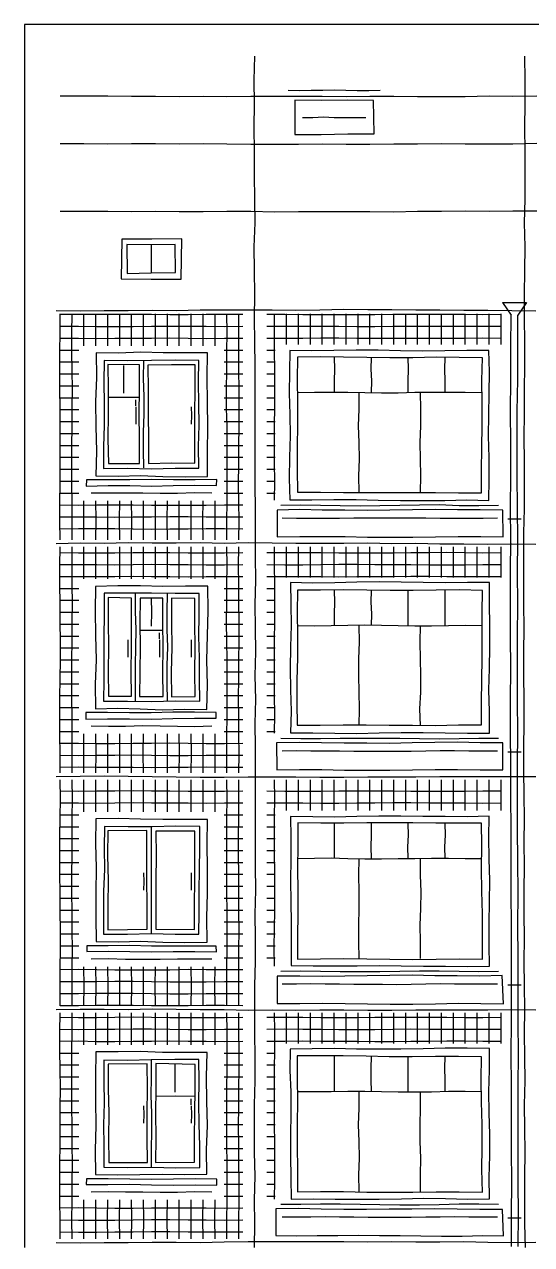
# Model space of a CAD drawing. Header units: millimetres. Extents: x 0 to 345, y 0 to 655.
# Drawn here: x 0 to 63.9, y 501.4 to 655 of the extents above; entities that cross this region are included whole.
import ezdxf

# ---------------------------------------------------------------- set-up
doc = ezdxf.new("R2010")
doc.units = ezdxf.units.MM
for name, color, linetype, true_color in [('01_KARKAS', 1, 'Continuous', 0xd62728), ('02_PROYOMY', 5, 'Continuous', 0x1f5fd6), ('03_BALKONY', 3, 'Continuous', 0x2ca02c), ('04_KLADKA', 32, 'Continuous', 0x8c5a2b), ('06_VODOSTOK', 4, 'Continuous', 0x0f9aa0), ('08_KRYSHA', 8, 'Continuous', 0x444444)]:
    doc.layers.add(name, color=color, linetype=linetype, true_color=true_color)

msp = doc.modelspace()

# ---------------------------------------------------------------- linework, layer by layer
at = {"layer": '01_KARKAS'}
for points in [[(66, 655), (63, 655), (60, 655), (57, 655), (54, 655), (51, 655), (48, 655), (45, 655), (42, 655), (39, 655), (36, 655), (33, 655), (30, 655), (27, 655), (24, 655), (21, 655), (18, 655), (15, 655), (12, 655), (9, 655), (6, 655), (3, 655), (0, 655)], [(0, 655), (0, 651.98), (0, 648.96), (0, 645.94), (0, 642.92), (0, 639.91), (0, 636.89), (0, 633.87), (0, 630.85), (0, 627.83), (0, 624.81), (0, 621.79), (0, 618.77), (0, 615.75), (0, 612.74), (0, 609.72), (0, 606.7), (0, 603.68), (0, 600.66), (0, 597.64), (0, 594.62), (0, 591.6), (0, 588.58), (0, 585.57), (0, 582.55), (0, 579.53), (0, 576.51), (0, 573.49), (0, 570.47), (0, 567.45), (0, 564.43), (0, 561.42), (0, 558.4), (0, 555.38), (0, 552.36), (0, 549.34), (0, 546.32), (0, 543.3), (0, 540.28), (0, 537.26), (0, 534.25), (0, 531.23), (0, 528.21), (0, 525.19), (0, 522.17), (0, 519.15), (0, 516.13), (0, 513.11), (0, 510.09), (0, 507.08), (0, 504.06), (0, 501.04)], [(28.95, 501), (28.99, 504), (28.98, 507), (29.03, 510), (28.98, 513), (28.97, 516), (28.98, 519), (29.03, 522), (29.03, 525), (28.99, 528), (29.01, 531), (29.02, 534), (29.08, 537), (29.1, 540), (29.07, 543), (29.12, 546), (29.1, 549), (29.1, 552), (29.11, 555), (29.08, 558), (29.09, 561), (29.09, 564), (29.07, 567), (29.13, 570), (29.07, 573), (29.12, 576), (29.1, 579), (29.04, 582), (29.12, 585), (29.09, 588), (29.09, 591), (29.09, 594), (29.05, 597), (29.04, 600), (29.05, 603), (29.06, 606), (29.03, 609), (29.03, 612), (29.02, 615), (28.98, 618), (29.01, 621), (28.96, 624), (28.94, 627), (29.03, 630), (28.99, 633), (28.96, 636), (28.98, 639), (28.92, 642), (28.97, 645), (28.93, 648), (29, 651)], [(63.07, 501), (63.01, 504), (63.01, 507), (63.01, 510), (63.04, 513), (63.01, 516), (62.97, 519), (63.03, 522), (62.99, 525), (62.97, 528), (62.99, 531), (62.97, 534), (62.92, 537), (62.97, 540), (62.91, 543), (62.91, 546), (62.96, 549), (62.9, 552), (62.95, 555), (62.9, 558), (62.88, 561), (62.87, 564), (62.92, 567), (62.93, 570), (62.86, 573), (62.88, 576), (62.91, 579), (62.88, 582), (62.88, 585), (62.88, 588), (62.87, 591), (62.95, 594), (62.94, 597), (62.96, 600), (62.91, 603), (62.95, 606), (62.95, 609), (62.98, 612), (63, 615), (62.97, 618), (62.96, 621), (63, 624), (63.04, 627), (62.96, 630), (63.05, 633), (63.02, 636), (63.05, 639), (62.99, 642), (63.03, 645), (63.06, 648), (63, 651)], [(4, 619), (7.02, 618.95), (10.04, 618.99), (13.06, 619), (16.08, 619.01), (19.1, 619), (22.12, 619.07), (25.13, 619.06), (28.15, 619.06), (31.17, 619.07), (34.19, 619.04), (37.21, 619.05), (40.23, 619.13), (43.25, 619.12), (46.27, 619.11), (49.29, 619.07), (52.31, 619.06), (55.33, 619.03), (58.35, 619.02), (61.37, 619), (64.38, 618.96)], [(4, 589.67), (7.02, 589.74), (10.04, 589.69), (13.06, 589.79), (16.08, 589.73), (19.1, 589.73), (22.12, 589.79), (25.13, 589.71), (28.15, 589.78), (31.17, 589.72), (34.19, 589.71), (37.21, 589.7), (40.23, 589.71), (43.25, 589.73), (46.27, 589.65), (49.29, 589.7), (52.31, 589.6), (55.33, 589.61), (58.35, 589.58), (61.37, 589.6), (64.38, 589.55)], [(4, 560.33), (7.02, 560.34), (10.04, 560.38), (13.06, 560.34), (16.08, 560.32), (19.1, 560.29), (22.12, 560.25), (25.13, 560.25), (28.15, 560.28), (31.17, 560.26), (34.19, 560.27), (37.21, 560.22), (40.23, 560.25), (43.25, 560.29), (46.27, 560.26), (49.29, 560.28), (52.31, 560.33), (55.33, 560.3), (58.35, 560.33), (61.37, 560.32), (64.38, 560.31)], [(4, 531), (7.02, 531.03), (10.04, 531.04), (13.06, 530.99), (16.08, 531.06), (19.1, 531.03), (22.12, 530.97), (25.13, 530.98), (28.15, 530.91), (31.17, 530.96), (34.19, 530.91), (37.21, 530.92), (40.23, 530.96), (43.25, 530.89), (46.27, 530.91), (49.29, 530.92), (52.31, 530.95), (55.33, 530.95), (58.35, 530.95), (61.37, 531), (64.38, 530.92)], [(4, 501.67), (7.02, 501.59), (10.04, 501.65), (13.06, 501.66), (16.08, 501.69), (19.1, 501.71), (22.12, 501.67), (25.13, 501.72), (28.15, 501.76), (31.17, 501.76), (34.19, 501.78), (37.21, 501.76), (40.23, 501.78), (43.25, 501.73), (46.27, 501.76), (49.29, 501.72), (52.31, 501.73), (55.33, 501.77), (58.35, 501.69), (61.37, 501.65), (64.38, 501.7)]]:
    msp.add_lwpolyline(points, dxfattribs=at)
at = {"layer": '02_PROYOMY'}
for points in [[(9.02, 613.66), (9.07, 610.56), (8.95, 607.47), (8.98, 604.37), (9.07, 601.27), (9.01, 598.17)], [(23.06, 613.67), (20.26, 613.64), (17.45, 613.64), (14.64, 613.72), (11.83, 613.63), (9.02, 613.66)], [(23.06, 598.07), (23.03, 601.19), (23.11, 604.31), (23.06, 607.43), (22.99, 610.55), (23.06, 613.67)], [(10.06, 612.69), (10, 609.97), (10.06, 607.25), (10.03, 604.53), (9.97, 601.81), (9.97, 599.09)], [(21.95, 612.7), (18.98, 612.73), (16.01, 612.67), (13.04, 612.66), (10.06, 612.69)], [(14.48, 612.16), (10.49, 612.18)], [(10.49, 612.18), (10.53, 609.06), (10.55, 605.94), (10.52, 602.82), (10.58, 599.7)], [(12.52, 608.58), (12.5, 610.32), (12.52, 612.07)], [(14.5, 599.74), (14.5, 602.85), (14.45, 605.95), (14.51, 609.06), (14.48, 612.16)], [(15.04, 599.17), (15.01, 601.42), (15.01, 603.67), (15.08, 605.92), (15.06, 608.17), (14.98, 610.42), (15.04, 612.67)], [(21.51, 612.16), (18.53, 612.16), (15.54, 612.09)], [(15.54, 612.09), (15.57, 609), (15.56, 605.91), (15.61, 602.82), (15.63, 599.74)], [(21.44, 599.77), (21.47, 602.87), (21.44, 605.96), (21.51, 609.06), (21.51, 612.16)], [(21.95, 599.12), (21.93, 601.84), (21.98, 604.55), (21.95, 607.27), (21.93, 609.98), (21.95, 612.7)], [(10.6, 608.08), (12.52, 608.06), (14.44, 608.08)], [(14.04, 606.98), (14.04, 607.73)], [(14.09, 604.68), (14.09, 605.76), (14.09, 606.85)], [(21.05, 604.68), (21.08, 605.76), (21.05, 606.85)], [(9.97, 599.09), (12.97, 599.13), (15.96, 599.06), (18.96, 599.13), (21.95, 599.12)], [(10.58, 599.7), (14.5, 599.74)], [(15.63, 599.74), (18.53, 599.79), (21.44, 599.77)], [(7.82, 597.66), (7.79, 596.88)], [(24.22, 597.7), (21.49, 597.68), (18.75, 597.67), (16.02, 597.69), (13.28, 597.68), (10.55, 597.65), (7.82, 597.66)], [(9.01, 598.17), (11.82, 598.12), (14.63, 598.19), (17.44, 598.1), (20.25, 598.05), (23.06, 598.07)], [(24.2, 596.97), (24.22, 597.7)], [(7.79, 596.88), (10.53, 596.93), (13.26, 596.94), (16, 596.88), (18.73, 596.94), (21.47, 597), (24.2, 596.97)], [(8.4, 596.02), (10.57, 596.02), (12.74, 596.04), (14.91, 596.01), (17.09, 595.99), (19.26, 595.98), (21.43, 596.05), (23.6, 596.02)], [(8.95, 584.24), (8.89, 581.16), (8.95, 578.08), (9.03, 575), (8.91, 571.92), (8.95, 568.84)], [(23.08, 584.28), (20.26, 584.29), (17.43, 584.24), (14.61, 584.3), (11.78, 584.3), (8.95, 584.24)], [(22.98, 568.75), (23.03, 571.85), (22.98, 574.96), (23.04, 578.07), (23.12, 581.17), (23.08, 584.28)], [(10.06, 583.4), (10.06, 580.67), (10.01, 577.95), (9.98, 575.23), (9.99, 572.5), (9.95, 569.78)], [(21.98, 583.36), (19, 583.34), (16.02, 583.38), (13.04, 583.4), (10.06, 583.4)], [(13.48, 582.78), (10.53, 582.83)], [(10.53, 582.83), (10.53, 579.73), (10.59, 576.62), (10.56, 573.52), (10.57, 570.41)], [(13.49, 570.41), (13.45, 573.5), (13.5, 576.6), (13.49, 579.69), (13.48, 582.78)], [(14, 569.83), (14, 572.08), (13.98, 574.33), (14.01, 576.58), (14.05, 578.83), (13.99, 581.08), (14, 583.33)], [(14.58, 582.78), (14.53, 579.68), (14.56, 576.58), (14.53, 573.48), (14.51, 570.38)], [(17.43, 582.77), (14.58, 582.78)], [(16, 579.24), (16.03, 580.99), (16, 582.73)], [(17.46, 570.37), (17.44, 573.47), (17.47, 576.57), (17.42, 579.67), (17.43, 582.77)], [(18, 569.83), (17.97, 572.08), (17.99, 574.33), (18.04, 576.58), (17.99, 578.83), (17.96, 581.08), (18, 583.33)], [(18.53, 582.76), (18.52, 579.66), (18.56, 576.56), (18.47, 573.46), (18.51, 570.35)], [(21.45, 582.74), (18.53, 582.76)], [(21.48, 570.4), (21.44, 573.48), (21.48, 576.57), (21.45, 579.65), (21.45, 582.74)], [(22.07, 569.82), (22.04, 572.53), (22.06, 575.24), (21.97, 577.94), (21.98, 580.65), (21.98, 583.36)], [(14.6, 578.74), (17.4, 578.74)], [(17, 577.64), (17, 578.39)], [(13.05, 575.34), (13.06, 576.43), (13.05, 577.51)], [(17.05, 575.34), (17.03, 576.43), (17.05, 577.51)], [(21.05, 575.34), (21.03, 576.43), (21.05, 577.51)], [(10.57, 570.41), (13.49, 570.41)], [(14.51, 570.38), (17.46, 570.37)], [(18.51, 570.35), (21.48, 570.4)], [(24.15, 568.37), (21.42, 568.4), (18.68, 568.41), (15.95, 568.34), (13.21, 568.33), (10.48, 568.39), (7.74, 568.37)], [(8.95, 568.84), (11.76, 568.9), (14.56, 568.82), (17.37, 568.72), (20.17, 568.81), (22.98, 568.75)], [(9.95, 569.78), (12.98, 569.79), (16.01, 569.75), (19.04, 569.85), (22.07, 569.82)], [(7.74, 568.37), (7.74, 567.52)], [(7.74, 567.52), (10.48, 567.57), (13.21, 567.57), (15.94, 567.53), (18.67, 567.61), (21.4, 567.64), (24.13, 567.64)], [(24.13, 567.64), (24.15, 568.37)], [(8.4, 566.68), (10.57, 566.66), (12.74, 566.65), (14.91, 566.72), (17.09, 566.7), (19.26, 566.66), (21.43, 566.62), (23.6, 566.68)], [(8.99, 554.97), (8.94, 551.88), (9.05, 548.8), (9, 545.7), (8.98, 542.61), (9.04, 539.53)], [(23.04, 554.89), (20.23, 554.92), (17.42, 554.9), (14.61, 554.96), (11.8, 555.02), (8.99, 554.97)], [(22.99, 539.47), (22.96, 542.56), (23.05, 545.64), (23.07, 548.73), (23, 551.81), (23.04, 554.89)], [(10.07, 554.01), (10.05, 551.3), (10.07, 548.6), (9.96, 545.89), (9.97, 543.19), (9.96, 540.48)], [(22.07, 554.04), (19.07, 554.05), (16.07, 554), (13.07, 554), (10.07, 554.01)], [(10.49, 553.47), (10.46, 550.35), (10.54, 547.24), (10.5, 544.12), (10.52, 541.01)], [(15.42, 553.51), (10.49, 553.47)], [(15.44, 541.1), (15.47, 544.2), (15.43, 547.3), (15.41, 550.41), (15.42, 553.51)], [(16, 540.5), (15.99, 542.75), (15.98, 545), (16.01, 547.25), (16.02, 549.5), (15.98, 551.75), (16, 554)], [(16.56, 553.42), (16.58, 550.34), (16.53, 547.26), (16.55, 544.18), (16.54, 541.1)], [(21.46, 553.44), (16.56, 553.42)], [(21.43, 541.07), (21.41, 544.16), (21.45, 547.25), (21.45, 550.35), (21.46, 553.44)], [(21.96, 540.48), (22, 543.19), (21.98, 545.91), (22.05, 548.62), (22.08, 551.33), (22.07, 554.04)], [(15.05, 546.01), (15.08, 547.1), (15.05, 548.18)], [(21.05, 546.01), (21.02, 547.1), (21.05, 548.18)], [(10.52, 541.01), (15.44, 541.1)], [(16.54, 541.1), (21.43, 541.07)], [(9.04, 539.53), (11.83, 539.5), (14.62, 539.57), (17.41, 539.47), (20.2, 539.43), (22.99, 539.47)], [(9.96, 540.48), (12.96, 540.45), (15.96, 540.54), (18.96, 540.46), (21.96, 540.48)], [(7.85, 538.98), (7.84, 538.3)], [(7.84, 538.3), (10.57, 538.33), (13.29, 538.27), (16.02, 538.24), (18.74, 538.3), (21.47, 538.28), (24.2, 538.26)], [(24.14, 538.96), (21.42, 538.97), (18.71, 538.96), (15.99, 538.95), (13.28, 539.02), (10.56, 539), (7.85, 538.98)], [(24.2, 538.26), (24.14, 538.96)], [(8.4, 537.35), (10.57, 537.39), (12.74, 537.32), (14.91, 537.33), (17.09, 537.34), (19.26, 537.37), (21.43, 537.36), (23.6, 537.35)], [(9, 525.66), (8.95, 522.56), (8.96, 519.47), (9.01, 516.37), (8.9, 513.28), (8.93, 510.19)], [(22.99, 525.57), (20.19, 525.55), (17.39, 525.56), (14.6, 525.69), (11.8, 525.64), (9, 525.66)], [(22.95, 510.24), (22.91, 513.3), (23.04, 516.37), (22.97, 519.44), (22.94, 522.5), (22.99, 525.57)], [(9.99, 524.59), (9.99, 521.9), (10.04, 519.21), (9.94, 516.51), (9.99, 513.82), (10, 511.13)], [(21.94, 524.68), (18.95, 524.69), (15.96, 524.66), (12.97, 524.56), (9.99, 524.59)], [(15.45, 524.16), (10.54, 524.11)], [(10.54, 524.11), (10.56, 521.01), (10.61, 517.92), (10.57, 514.82), (10.61, 511.72)], [(15.5, 511.74), (15.46, 514.85), (15.46, 517.95), (15.5, 521.05), (15.45, 524.16)], [(16, 511.17), (16, 513.42), (16.05, 515.67), (16.03, 517.92), (15.97, 520.17), (15.99, 522.42), (16, 524.67)], [(16.55, 524.17), (16.53, 521.05), (16.52, 517.94), (16.54, 514.82), (16.49, 511.7)], [(21.5, 524.06), (16.55, 524.17)], [(19, 520.58), (18.97, 522.32), (19, 524.07)], [(21.4, 511.77), (21.41, 514.84), (21.46, 517.92), (21.48, 520.99), (21.5, 524.06)], [(22.07, 511.11), (22.09, 513.82), (21.98, 516.54), (21.97, 519.25), (22.01, 521.96), (21.94, 524.68)], [(16.6, 520.08), (19, 520.13), (21.4, 520.08)], [(21, 518.98), (21, 519.73)], [(15.05, 516.68), (15.06, 517.76), (15.05, 518.85)], [(21.05, 516.68), (21.06, 517.76), (21.05, 518.85)], [(10.61, 511.72), (15.5, 511.74)], [(16.49, 511.7), (21.4, 511.77)], [(8.93, 510.19), (11.73, 510.15), (14.54, 510.22), (17.34, 510.27), (20.15, 510.2), (22.95, 510.24)], [(10, 511.13), (13.02, 511.11), (16.04, 511.15), (19.05, 511.07), (22.07, 511.11)], [(7.8, 509.65), (7.76, 508.97)], [(7.76, 508.97), (10.5, 508.97), (13.25, 508.98), (15.99, 508.9), (18.74, 508.88), (21.48, 508.89), (24.23, 508.88)], [(24.24, 509.63), (21.5, 509.66), (18.76, 509.62), (16.02, 509.59), (13.28, 509.64), (10.54, 509.67), (7.8, 509.65)], [(24.23, 508.88), (24.24, 509.63)], [(8.4, 508.02), (10.57, 508.05), (12.74, 508.04), (14.91, 508.02), (17.09, 507.97), (19.26, 508), (21.43, 508.07), (23.6, 508.02)]]:
    msp.add_lwpolyline(points, dxfattribs=at)
at = {"layer": '03_BALKONY'}
for points in [[(33.4, 613.94), (33.36, 611.25), (33.35, 608.57), (33.41, 605.88), (33.44, 603.19), (33.36, 600.51), (33.34, 597.82), (33.4, 595.13)], [(58.48, 613.94), (55.69, 613.93), (52.91, 613.9), (50.12, 613.86), (47.33, 613.9), (44.55, 613.98), (41.76, 613.97), (38.97, 613.94), (36.18, 613.92), (33.4, 613.94)], [(34.36, 613.1), (34.33, 610.27), (34.38, 607.44), (34.39, 604.61), (34.35, 601.78), (34.33, 598.95), (34.37, 596.11)], [(57.65, 613.01), (54.74, 613.06), (51.83, 613.09), (48.91, 613.02), (46, 613.03), (43.09, 613.06), (40.18, 613.09), (37.27, 613.15), (34.36, 613.1)], [(39.04, 608.67), (39.03, 610.13), (39.06, 611.6), (39.04, 613.07)], [(43.68, 608.67), (43.73, 610.13), (43.64, 611.6), (43.68, 613.07)], [(48.32, 608.67), (48.3, 610.13), (48.35, 611.6), (48.32, 613.07)], [(52.96, 608.67), (52.97, 610.13), (52.94, 611.6), (52.96, 613.07)], [(57.53, 596.03), (57.53, 598.86), (57.57, 601.69), (57.64, 604.52), (57.64, 607.35), (57.59, 610.18), (57.65, 613.01)], [(58.48, 595.07), (58.52, 597.76), (58.52, 600.46), (58.44, 603.15), (58.45, 605.85), (58.51, 608.55), (58.56, 611.24), (58.48, 613.94)], [(34.4, 608.67), (36.51, 608.7), (38.62, 608.71), (40.73, 608.69), (42.84, 608.66), (44.95, 608.62), (47.05, 608.62), (49.16, 608.69), (51.27, 608.71), (53.38, 608.72), (55.49, 608.7), (57.6, 608.67)], [(42.13, 596.07), (42.11, 598.17), (42.2, 600.27), (42.13, 602.37), (42.06, 604.47), (42.15, 606.57), (42.13, 608.67)], [(49.87, 596.07), (49.92, 598.17), (49.85, 600.27), (49.82, 602.37), (49.9, 604.47), (49.9, 606.57), (49.87, 608.67)], [(34.37, 596.11), (37.27, 596.1), (40.16, 596.07), (43.06, 596.05), (45.95, 596.09), (48.85, 596.09), (51.74, 596.07), (54.64, 596.04), (57.53, 596.03)], [(32.3, 594.47), (34.79, 594.5), (37.28, 594.49), (39.77, 594.45), (42.26, 594.4), (44.75, 594.42), (47.25, 594.46), (49.74, 594.51), (52.23, 594.54), (54.72, 594.45), (57.21, 594.45), (59.7, 594.47)], [(33.4, 595.13), (36.18, 595.13), (38.97, 595.18), (41.76, 595.19), (44.54, 595.1), (47.33, 595.08), (50.12, 595.06), (52.91, 595.05), (55.69, 595.13), (58.48, 595.07)], [(60.22, 593.86), (57.38, 593.87), (54.54, 593.9), (51.7, 593.92), (48.86, 593.88), (46.02, 593.86), (43.18, 593.82), (40.34, 593.84), (37.5, 593.86), (34.67, 593.92), (31.83, 593.86)], [(31.83, 593.86), (31.83, 590.5)], [(60.28, 590.47), (60.22, 593.86)], [(32.45, 592.87), (34.26, 592.85), (36.06, 592.83), (37.87, 592.83), (39.68, 592.85), (41.48, 592.86), (43.29, 592.88), (45.1, 592.89), (46.9, 592.89), (48.71, 592.88), (50.52, 592.88), (52.32, 592.83), (54.13, 592.83), (55.94, 592.85), (57.74, 592.85), (59.55, 592.87)], [(31.83, 590.5), (34.68, 590.54), (37.52, 590.52), (40.37, 590.53), (43.21, 590.44), (46.06, 590.44), (48.9, 590.44), (51.75, 590.47), (54.59, 590.53), (57.44, 590.52), (60.28, 590.47)], [(33.49, 584.72), (33.54, 582.02), (33.57, 579.32), (33.51, 576.62), (33.46, 573.92), (33.51, 571.22), (33.57, 568.52), (33.51, 565.82)], [(58.57, 584.74), (55.78, 584.72), (52.99, 584.7), (50.21, 584.72), (47.42, 584.77), (44.64, 584.81), (41.85, 584.78), (39.06, 584.69), (36.28, 584.66), (33.49, 584.72)], [(34.38, 583.78), (34.35, 580.94), (34.4, 578.1), (34.38, 575.27), (34.31, 572.43), (34.31, 569.6), (34.35, 566.76)], [(57.67, 583.75), (54.76, 583.8), (51.85, 583.79), (48.94, 583.75), (46.03, 583.73), (43.11, 583.78), (40.2, 583.82), (37.29, 583.78), (34.38, 583.78)], [(57.53, 566.8), (57.53, 569.62), (57.59, 572.45), (57.64, 575.27), (57.62, 578.1), (57.61, 580.93), (57.67, 583.75)], [(58.55, 565.79), (58.53, 568.5), (58.48, 571.21), (58.55, 573.91), (58.58, 576.62), (58.58, 579.33), (58.54, 582.04), (58.57, 584.74)], [(39.04, 579.33), (39.02, 580.8), (39.09, 582.27), (39.04, 583.73)], [(43.68, 579.33), (43.72, 580.8), (43.66, 582.27), (43.68, 583.73)], [(48.32, 579.33), (48.31, 580.8), (48.32, 582.27), (48.32, 583.73)], [(52.96, 579.33), (52.96, 580.8), (52.97, 582.27), (52.96, 583.73)], [(34.4, 579.33), (36.51, 579.3), (38.62, 579.32), (40.73, 579.35), (42.84, 579.39), (44.95, 579.38), (47.05, 579.34), (49.16, 579.28), (51.27, 579.29), (53.38, 579.33), (55.49, 579.38), (57.6, 579.33)], [(42.13, 566.73), (42.19, 568.83), (42.13, 570.93), (42.1, 573.03), (42.12, 575.13), (42.17, 577.23), (42.13, 579.33)], [(49.87, 566.73), (49.8, 568.83), (49.9, 570.93), (49.9, 573.03), (49.86, 575.13), (49.84, 577.23), (49.87, 579.33)], [(33.51, 565.82), (36.29, 565.8), (39.07, 565.78), (41.85, 565.75), (44.64, 565.8), (47.42, 565.84), (50.2, 565.84), (52.99, 565.82), (55.77, 565.76), (58.55, 565.79)], [(34.35, 566.76), (37.24, 566.77), (40.14, 566.8), (43.04, 566.81), (45.94, 566.78), (48.84, 566.76), (51.73, 566.75), (54.63, 566.8), (57.53, 566.8)], [(60.22, 564.57), (57.37, 564.57), (54.52, 564.62), (51.67, 564.58), (48.82, 564.56), (45.97, 564.49), (43.12, 564.53), (40.27, 564.51), (37.42, 564.57), (34.58, 564.58), (31.73, 564.54)], [(31.73, 564.54), (31.77, 561.16)], [(32.3, 565.13), (34.79, 565.1), (37.28, 565.12), (39.77, 565.16), (42.26, 565.16), (44.75, 565.14), (47.25, 565.14), (49.74, 565.09), (52.23, 565.06), (54.72, 565.09), (57.21, 565.14), (59.7, 565.13)], [(60.23, 561.14), (60.22, 564.57)], [(32.45, 563.53), (34.26, 563.58), (36.06, 563.56), (37.87, 563.56), (39.68, 563.56), (41.48, 563.49), (43.29, 563.5), (45.1, 563.51), (46.9, 563.5), (48.71, 563.51), (50.52, 563.55), (52.32, 563.57), (54.13, 563.57), (55.94, 563.55), (57.74, 563.55), (59.55, 563.53)], [(31.77, 561.16), (34.62, 561.19), (37.46, 561.19), (40.31, 561.13), (43.16, 561.12), (46, 561.11), (48.85, 561.17), (51.69, 561.21), (54.54, 561.2), (57.39, 561.15), (60.23, 561.14)], [(33.51, 555.26), (33.55, 552.58), (33.53, 549.9), (33.48, 547.23), (33.54, 544.55), (33.57, 541.88), (33.59, 539.2), (33.57, 536.53)], [(58.51, 555.34), (55.73, 555.25), (52.95, 555.28), (50.17, 555.3), (47.4, 555.34), (44.62, 555.34), (41.84, 555.26), (39.07, 555.2), (36.29, 555.25), (33.51, 555.26)], [(58.56, 536.44), (58.49, 539.14), (58.49, 541.84), (58.54, 544.54), (58.6, 547.24), (58.51, 549.94), (58.47, 552.64), (58.51, 555.34)], [(34.44, 554.47), (34.41, 551.61), (34.39, 548.76), (34.43, 545.9), (34.43, 543.05), (34.37, 540.19), (34.38, 537.34)], [(57.56, 554.46), (54.67, 554.42), (51.78, 554.44), (48.89, 554.47), (46, 554.49), (43.11, 554.5), (40.22, 554.46), (37.33, 554.44), (34.44, 554.47)], [(39.04, 550), (39.03, 551.47), (39.03, 552.93), (39.04, 554.4)], [(43.68, 550), (43.64, 551.47), (43.71, 552.93), (43.68, 554.4)], [(48.32, 550), (48.27, 551.47), (48.34, 552.93), (48.32, 554.4)], [(52.96, 550), (52.91, 551.47), (53.01, 552.93), (52.96, 554.4)], [(57.65, 537.33), (57.66, 540.19), (57.67, 543.04), (57.6, 545.9), (57.55, 548.75), (57.6, 551.61), (57.56, 554.46)], [(34.4, 550), (36.51, 550.05), (38.62, 550.06), (40.73, 549.98), (42.84, 549.95), (44.95, 549.93), (47.05, 549.98), (49.16, 550), (51.27, 550.02), (53.38, 550.02), (55.49, 550.01), (57.6, 550)], [(42.13, 537.4), (42.1, 539.5), (42.11, 541.6), (42.16, 543.7), (42.13, 545.8), (42.09, 547.9), (42.13, 550)], [(49.87, 537.4), (49.86, 539.5), (49.84, 541.6), (49.89, 543.7), (49.93, 545.8), (49.85, 547.9), (49.87, 550)], [(33.57, 536.53), (36.35, 536.48), (39.12, 536.47), (41.9, 536.5), (44.67, 536.51), (47.45, 536.5), (50.23, 536.45), (53, 536.42), (55.78, 536.4), (58.56, 536.44)], [(34.38, 537.34), (37.29, 537.35), (40.2, 537.39), (43.11, 537.38), (46.01, 537.3), (48.92, 537.29), (51.83, 537.3), (54.74, 537.36), (57.65, 537.33)], [(31.82, 535.18), (31.81, 531.72)], [(60.16, 535.26), (57.33, 535.2), (54.49, 535.22), (51.66, 535.21), (48.82, 535.29), (45.99, 535.28), (43.16, 535.21), (40.32, 535.16), (37.49, 535.13), (34.66, 535.17), (31.82, 535.18)], [(32.3, 535.8), (34.79, 535.85), (37.28, 535.8), (39.77, 535.75), (42.26, 535.76), (44.75, 535.75), (47.25, 535.79), (49.74, 535.85), (52.23, 535.84), (54.72, 535.8), (57.21, 535.77), (59.7, 535.8)], [(60.3, 531.7), (60.16, 535.26)], [(32.45, 534.2), (34.26, 534.23), (36.06, 534.26), (37.87, 534.22), (39.68, 534.21), (41.48, 534.17), (43.29, 534.17), (45.1, 534.18), (46.9, 534.15), (48.71, 534.17), (50.52, 534.22), (52.32, 534.24), (54.13, 534.22), (55.94, 534.22), (57.74, 534.23), (59.55, 534.2)], [(31.81, 531.72), (34.66, 531.75), (37.51, 531.78), (40.36, 531.72), (43.21, 531.7), (46.05, 531.67), (48.9, 531.66), (51.75, 531.71), (54.6, 531.77), (57.45, 531.75), (60.3, 531.7)], [(33.45, 525.99), (33.42, 523.29), (33.55, 520.6), (33.53, 517.9), (33.49, 515.2), (33.48, 512.5), (33.56, 509.81), (33.57, 507.11)], [(58.54, 526.06), (55.75, 526.1), (52.96, 526.11), (50.18, 526.02), (47.39, 525.97), (44.6, 525.97), (41.81, 526), (39.03, 526.06), (36.24, 526.01), (33.45, 525.99)], [(58.57, 507.16), (58.52, 509.86), (58.61, 512.56), (58.6, 515.26), (58.5, 517.96), (58.47, 520.66), (58.56, 523.36), (58.54, 526.06)], [(57.54, 525.01), (54.64, 525.07), (51.74, 525.05), (48.83, 525.04), (45.93, 525.04), (43.03, 525.09), (40.13, 525.13), (37.23, 525.13), (34.32, 525.13)], [(34.32, 525.13), (34.35, 522.28), (34.38, 519.44), (34.32, 516.59), (34.34, 513.74), (34.37, 510.89), (34.37, 508.04)], [(39.04, 520.67), (39.03, 522.13), (39.05, 523.6), (39.04, 525.07)], [(43.68, 520.67), (43.65, 522.13), (43.67, 523.6), (43.68, 525.07)], [(48.32, 520.67), (48.33, 522.13), (48.3, 523.6), (48.32, 525.07)], [(52.96, 520.67), (52.98, 522.13), (52.94, 523.6), (52.96, 525.07)], [(57.65, 507.99), (57.58, 510.83), (57.64, 513.66), (57.63, 516.5), (57.56, 519.34), (57.52, 522.18), (57.54, 525.01)], [(34.4, 520.67), (36.51, 520.65), (38.62, 520.68), (40.73, 520.71), (42.84, 520.72), (44.95, 520.66), (47.05, 520.63), (49.16, 520.61), (51.27, 520.63), (53.38, 520.69), (55.49, 520.72), (57.6, 520.67)], [(42.13, 508.07), (42.1, 510.17), (42.2, 512.27), (42.13, 514.37), (42.08, 516.47), (42.13, 518.57), (42.13, 520.67)], [(49.87, 508.07), (49.85, 510.17), (49.92, 512.27), (49.84, 514.37), (49.82, 516.47), (49.87, 518.57), (49.87, 520.67)], [(33.57, 507.11), (36.35, 507.15), (39.13, 507.09), (41.91, 507.09), (44.68, 507.09), (47.46, 507.14), (50.24, 507.22), (53.01, 507.18), (55.79, 507.11), (58.57, 507.16)], [(34.37, 508.04), (37.28, 508.09), (40.19, 508.06), (43.1, 507.99), (46.01, 507.97), (48.92, 507.98), (51.83, 508.03), (54.74, 508.04), (57.65, 507.99)], [(60.17, 505.79), (57.32, 505.79), (54.47, 505.84), (51.62, 505.88), (48.77, 505.85), (45.91, 505.85), (43.06, 505.81), (40.21, 505.82), (37.36, 505.84), (34.5, 505.93), (31.65, 505.89)], [(31.65, 505.89), (31.65, 502.53)], [(32.3, 506.47), (34.79, 506.46), (37.28, 506.5), (39.77, 506.52), (42.26, 506.49), (44.75, 506.42), (47.25, 506.4), (49.74, 506.4), (52.23, 506.44), (54.72, 506.53), (57.21, 506.52), (59.7, 506.47)], [(60.33, 502.49), (60.17, 505.79)], [(32.45, 504.87), (34.26, 504.88), (36.06, 504.9), (37.87, 504.91), (39.68, 504.88), (41.48, 504.86), (43.29, 504.83), (45.1, 504.85), (46.9, 504.82), (48.71, 504.84), (50.52, 504.89), (52.32, 504.9), (54.13, 504.92), (55.94, 504.88), (57.74, 504.88), (59.55, 504.87)], [(31.65, 502.53), (34.26, 502.48), (36.87, 502.52), (39.47, 502.52), (42.08, 502.58), (44.69, 502.54), (47.3, 502.53), (49.9, 502.47), (52.51, 502.43), (55.12, 502.44), (57.72, 502.52), (60.33, 502.49)]]:
    msp.add_lwpolyline(points, dxfattribs=at)
at = {"layer": '04_KLADKA'}
for points in [[(4.5, 590.12), (4.48, 592.49), (4.47, 594.86), (4.5, 597.22), (4.52, 599.59), (4.52, 601.96), (4.51, 604.33), (4.49, 606.7), (4.47, 609.07), (4.46, 611.44), (4.48, 613.81), (4.51, 616.18), (4.5, 618.55)], [(4.5, 618.5), (6.8, 618.5), (9.1, 618.51), (11.4, 618.54), (13.7, 618.53), (16, 618.51), (18.3, 618.48), (20.6, 618.47), (22.9, 618.51), (25.2, 618.52), (27.5, 618.5)], [(6, 590.12), (6, 592.49), (6, 594.86), (5.99, 597.22), (5.96, 599.59), (5.97, 601.96), (6.02, 604.33), (6.02, 606.7), (6.04, 609.07), (6.01, 611.44), (5.99, 613.81), (5.97, 616.18), (6, 618.55)], [(7.5, 614.52), (7.5, 618.55)], [(9, 614.52), (9, 618.55)], [(10.5, 614.52), (10.5, 618.55)], [(12, 614.52), (12, 618.55)], [(13.5, 614.52), (13.5, 618.55)], [(15, 614.52), (15, 618.55)], [(16.5, 614.52), (16.5, 618.55)], [(18, 614.52), (18, 618.55)], [(19.5, 614.52), (19.5, 618.55)], [(21, 614.52), (21, 618.55)], [(22.5, 614.52), (22.5, 618.55)], [(24, 614.52), (24, 618.55)], [(25.5, 590.12), (25.47, 592.49), (25.51, 594.86), (25.54, 597.22), (25.54, 599.59), (25.53, 601.96), (25.51, 604.33), (25.46, 606.7), (25.46, 609.07), (25.47, 611.44), (25.5, 613.81), (25.52, 616.18), (25.5, 618.55)], [(27, 590.12), (27.02, 592.49), (27, 594.86), (26.97, 597.22), (26.98, 599.59), (26.99, 601.96), (27.02, 604.33), (27.02, 606.7), (27.03, 609.07), (27.01, 611.44), (26.98, 613.81), (26.99, 616.18), (27, 618.55)], [(30.5, 618.5), (32.77, 618.52), (35.04, 618.49), (37.31, 618.48), (39.58, 618.46), (41.85, 618.47), (44.12, 618.48), (46.38, 618.5), (48.65, 618.52), (50.92, 618.52), (53.19, 618.54), (55.46, 618.5), (57.73, 618.49), (60, 618.5)], [(31.5, 595.12), (31.51, 597.46), (31.47, 599.8), (31.48, 602.15), (31.49, 604.49), (31.52, 606.83), (31.53, 609.18), (31.51, 611.52), (31.47, 613.86), (31.47, 616.21), (31.5, 618.55)], [(33, 614.72), (33, 618.55)], [(34.5, 614.72), (34.5, 618.55)], [(36, 614.72), (36, 618.55)], [(37.5, 614.72), (37.5, 618.55)], [(39, 614.72), (39, 618.55)], [(40.5, 614.72), (40.5, 618.55)], [(42, 614.72), (42, 618.55)], [(43.5, 614.72), (43.5, 618.55)], [(45, 614.72), (45, 618.55)], [(46.5, 614.72), (46.5, 618.55)], [(48, 614.72), (48, 618.55)], [(49.5, 614.72), (49.5, 618.55)], [(51, 614.72), (51, 618.55)], [(52.5, 614.72), (52.5, 618.55)], [(54, 614.72), (54, 618.55)], [(55.5, 614.72), (55.5, 618.55)], [(57, 614.72), (57, 618.55)], [(58.5, 614.72), (58.5, 618.55)], [(60, 614.72), (60, 618.55)], [(4.5, 617), (6.8, 617.01), (9.1, 616.97), (11.4, 616.98), (13.7, 616.98), (16, 617), (18.3, 617.03), (20.6, 617.02), (22.9, 617), (25.2, 616.97), (27.5, 617)], [(30.5, 617), (32.77, 617.01), (35.04, 617.03), (37.31, 617), (39.58, 617), (41.85, 616.98), (44.12, 616.97), (46.38, 617), (48.65, 617.01), (50.92, 617.03), (53.19, 617.03), (55.46, 617.02), (57.73, 616.99), (60, 617)], [(4.5, 615.5), (6.8, 615.49), (9.1, 615.47), (11.4, 615.49), (13.7, 615.5), (16, 615.52), (18.3, 615.53), (20.6, 615.51), (22.9, 615.46), (25.2, 615.49), (27.5, 615.5)], [(30.5, 615.5), (32.77, 615.51), (35.04, 615.51), (37.31, 615.54), (39.58, 615.54), (41.85, 615.51), (44.12, 615.5), (46.38, 615.49), (48.65, 615.48), (50.92, 615.48), (53.19, 615.49), (55.46, 615.51), (57.73, 615.54), (60, 615.5)], [(4.5, 614), (6.85, 614)], [(25.15, 614), (27.5, 614)], [(30.5, 614), (31.55, 614)], [(4.5, 612.5), (6.85, 612.5)], [(25.15, 612.5), (27.5, 612.5)], [(30.5, 612.5), (31.55, 612.5)], [(4.5, 611), (6.85, 611)], [(25.15, 611), (27.5, 611)], [(30.5, 611), (31.55, 611)], [(4.5, 609.5), (6.85, 609.5)], [(25.15, 609.5), (27.5, 609.5)], [(30.5, 609.5), (31.55, 609.5)], [(4.5, 608), (6.85, 608)], [(25.15, 608), (27.5, 608)], [(30.5, 608), (31.55, 608)], [(4.5, 606.5), (6.85, 606.5)], [(25.15, 606.5), (27.5, 606.5)], [(30.5, 606.5), (31.55, 606.5)], [(4.5, 605), (6.85, 605)], [(25.15, 605), (27.5, 605)], [(30.5, 605), (31.55, 605)], [(4.5, 603.5), (6.85, 603.5)], [(25.15, 603.5), (27.5, 603.5)], [(30.5, 603.5), (31.55, 603.5)], [(4.5, 602), (6.85, 602)], [(25.15, 602), (27.5, 602)], [(30.5, 602), (31.55, 602)], [(4.5, 600.5), (6.85, 600.5)], [(25.15, 600.5), (27.5, 600.5)], [(30.5, 600.5), (31.55, 600.5)], [(4.5, 599), (6.85, 599)], [(25.15, 599), (27.5, 599)], [(30.5, 599), (31.55, 599)], [(4.5, 597.5), (6.85, 597.5)], [(25.15, 597.5), (27.5, 597.5)], [(30.5, 597.5), (31.55, 597.5)], [(4.5, 596), (6.85, 596)], [(4.5, 594.5), (6.8, 594.47), (9.1, 594.51), (11.4, 594.52), (13.7, 594.52), (16, 594.49), (18.3, 594.47), (20.6, 594.47), (22.9, 594.49), (25.2, 594.53), (27.5, 594.5)], [(7.5, 590.12), (7.47, 592.57), (7.5, 595.02)], [(9, 590.12), (9.02, 592.57), (9, 595.02)], [(10.5, 590.12), (10.5, 592.57), (10.5, 595.02)], [(12, 590.12), (11.97, 592.57), (12, 595.02)], [(13.5, 590.12), (13.52, 592.57), (13.5, 595.02)], [(15, 590.12), (15.01, 592.57), (15, 595.02)], [(16.5, 590.12), (16.5, 592.57), (16.5, 595.02)], [(18, 590.12), (17.97, 592.57), (18, 595.02)], [(19.5, 590.12), (19.49, 592.57), (19.5, 595.02)], [(21, 590.12), (20.99, 592.57), (21, 595.02)], [(22.5, 590.12), (22.47, 592.57), (22.5, 595.02)], [(24, 590.12), (24.02, 592.57), (24, 595.02)], [(25.15, 596), (27.5, 596)], [(30.5, 596), (31.55, 596)], [(4.5, 593), (6.8, 593.01), (9.1, 593.01), (11.4, 592.98), (13.7, 592.99), (16, 593), (18.3, 593.03), (20.6, 593.03), (22.9, 593.02), (25.2, 593), (27.5, 593)], [(4.5, 591.5), (6.8, 591.52), (9.1, 591.53), (11.4, 591.53), (13.7, 591.48), (16, 591.47), (18.3, 591.49), (20.6, 591.51), (22.9, 591.54), (25.2, 591.53), (27.5, 591.5)], [(4.5, 560.78), (4.51, 563.15), (4.47, 565.52), (4.48, 567.89), (4.47, 570.26), (4.51, 572.63), (4.53, 575), (4.53, 577.37), (4.52, 579.74), (4.49, 582.11), (4.47, 584.48), (4.47, 586.85), (4.5, 589.22)], [(4.5, 588.5), (6.8, 588.49), (9.1, 588.46), (11.4, 588.48), (13.7, 588.52), (16, 588.53), (18.3, 588.51), (20.6, 588.49), (22.9, 588.48), (25.2, 588.48), (27.5, 588.5)], [(6, 560.78), (6.03, 563.15), (6.02, 565.52), (6, 567.89), (5.99, 570.26), (5.96, 572.63), (5.99, 575), (6.02, 577.37), (6.03, 579.74), (6.04, 582.11), (6, 584.48), (6, 586.85), (6, 589.22)], [(7.5, 585.18), (7.5, 589.22)], [(9, 585.18), (9, 589.22)], [(10.5, 585.18), (10.5, 589.22)], [(12, 585.18), (12, 589.22)], [(13.5, 585.18), (13.5, 589.22)], [(15, 585.18), (15, 589.22)], [(16.5, 585.18), (16.5, 589.22)], [(18, 585.18), (18, 589.22)], [(19.5, 585.18), (19.5, 589.22)], [(21, 585.18), (21, 589.22)], [(22.5, 585.18), (22.5, 589.22)], [(24, 585.18), (24, 589.22)], [(25.5, 560.78), (25.48, 563.15), (25.5, 565.52), (25.52, 567.89), (25.52, 570.26), (25.52, 572.63), (25.51, 575), (25.49, 577.37), (25.46, 579.74), (25.48, 582.11), (25.5, 584.48), (25.51, 586.85), (25.5, 589.22)], [(27, 560.78), (27.03, 563.15), (26.99, 565.52), (26.98, 567.89), (26.97, 570.26), (26.99, 572.63), (27, 575), (27.03, 577.37), (27.02, 579.74), (27.01, 582.11), (27, 584.48), (26.96, 586.85), (27, 589.22)], [(30.5, 588.5), (32.77, 588.53), (35.04, 588.52), (37.31, 588.5), (39.58, 588.48), (41.85, 588.46), (44.12, 588.47), (46.38, 588.48), (48.65, 588.52), (50.92, 588.53), (53.19, 588.54), (55.46, 588.51), (57.73, 588.49), (60, 588.5)], [(31.5, 565.78), (31.52, 568.13), (31.48, 570.47), (31.48, 572.81), (31.47, 575.16), (31.5, 577.5), (31.53, 579.84), (31.52, 582.19), (31.52, 584.53), (31.5, 586.87), (31.5, 589.22)], [(33, 585.38), (33, 589.22)], [(34.5, 585.38), (34.5, 589.22)], [(36, 585.38), (36, 589.22)], [(37.5, 585.38), (37.5, 589.22)], [(39, 585.38), (39, 589.22)], [(40.5, 585.38), (40.5, 589.22)], [(42, 585.38), (42, 589.22)], [(43.5, 585.38), (43.5, 589.22)], [(45, 585.38), (45, 589.22)], [(46.5, 585.38), (46.5, 589.22)], [(48, 585.38), (48, 589.22)], [(49.5, 585.38), (49.5, 589.22)], [(51, 585.38), (51, 589.22)], [(52.5, 585.38), (52.5, 589.22)], [(54, 585.38), (54, 589.22)], [(55.5, 585.38), (55.5, 589.22)], [(57, 585.38), (57, 589.22)], [(58.5, 585.38), (58.5, 589.22)], [(60, 585.38), (60, 589.22)], [(4.5, 587), (6.8, 587), (9.1, 586.99), (11.4, 586.97), (13.7, 587), (16, 587.03), (18.3, 587.02), (20.6, 587.01), (22.9, 586.98), (25.2, 586.96), (27.5, 587)], [(30.5, 587), (32.77, 586.98), (35.04, 586.97), (37.31, 587), (39.58, 587.03), (41.85, 587.03), (44.12, 587.02), (46.38, 587), (48.65, 586.99), (50.92, 586.96), (53.19, 586.98), (55.46, 586.98), (57.73, 587.01), (60, 587)], [(4.5, 585.5), (6.8, 585.48), (9.1, 585.48), (11.4, 585.51), (13.7, 585.54), (16, 585.51), (18.3, 585.49), (20.6, 585.46), (22.9, 585.48), (25.2, 585.51), (27.5, 585.5)], [(30.5, 585.5), (32.77, 585.51), (35.04, 585.5), (37.31, 585.5), (39.58, 585.46), (41.85, 585.48), (44.12, 585.49), (46.38, 585.5), (48.65, 585.52), (50.92, 585.52), (53.19, 585.51), (55.46, 585.5), (57.73, 585.49), (60, 585.5)], [(4.5, 584), (6.85, 584)], [(25.15, 584), (27.5, 584)], [(30.5, 584), (31.55, 584)], [(4.5, 582.5), (6.85, 582.5)], [(25.15, 582.5), (27.5, 582.5)], [(30.5, 582.5), (31.55, 582.5)], [(4.5, 581), (6.85, 581)], [(25.15, 581), (27.5, 581)], [(30.5, 581), (31.55, 581)], [(4.5, 579.5), (6.85, 579.5)], [(25.15, 579.5), (27.5, 579.5)], [(30.5, 579.5), (31.55, 579.5)], [(4.5, 578), (6.85, 578)], [(25.15, 578), (27.5, 578)], [(30.5, 578), (31.55, 578)], [(4.5, 576.5), (6.85, 576.5)], [(25.15, 576.5), (27.5, 576.5)], [(30.5, 576.5), (31.55, 576.5)], [(4.5, 575), (6.85, 575)], [(25.15, 575), (27.5, 575)], [(30.5, 575), (31.55, 575)], [(4.5, 573.5), (6.85, 573.5)], [(25.15, 573.5), (27.5, 573.5)], [(30.5, 573.5), (31.55, 573.5)], [(4.5, 572), (6.85, 572)], [(25.15, 572), (27.5, 572)], [(30.5, 572), (31.55, 572)], [(4.5, 570.5), (6.85, 570.5)], [(25.15, 570.5), (27.5, 570.5)], [(30.5, 570.5), (31.55, 570.5)], [(4.5, 569), (6.85, 569)], [(25.15, 569), (27.5, 569)], [(30.5, 569), (31.55, 569)], [(4.5, 567.5), (6.85, 567.5)], [(25.15, 567.5), (27.5, 567.5)], [(30.5, 567.5), (31.55, 567.5)], [(4.5, 566), (6.85, 566)], [(7.5, 560.78), (7.49, 563.23), (7.5, 565.68)], [(9, 560.78), (9.03, 563.23), (9, 565.68)], [(10.5, 560.78), (10.51, 563.23), (10.5, 565.68)], [(12, 560.78), (12, 563.23), (12, 565.68)], [(13.5, 560.78), (13.5, 563.23), (13.5, 565.68)], [(15, 560.78), (14.96, 563.23), (15, 565.68)], [(16.5, 560.78), (16.49, 563.23), (16.5, 565.68)], [(18, 560.78), (18.02, 563.23), (18, 565.68)], [(19.5, 560.78), (19.51, 563.23), (19.5, 565.68)], [(21, 560.78), (21.03, 563.23), (21, 565.68)], [(22.5, 560.78), (22.51, 563.23), (22.5, 565.68)], [(24, 560.78), (24.03, 563.23), (24, 565.68)], [(25.15, 566), (27.5, 566)], [(30.5, 566), (31.55, 566)], [(4.5, 564.5), (6.8, 564.5), (9.1, 564.46), (11.4, 564.48), (13.7, 564.51), (16, 564.51), (18.3, 564.54), (20.6, 564.5), (22.9, 564.48), (25.2, 564.47), (27.5, 564.5)], [(4.5, 563), (6.8, 562.98), (9.1, 563), (11.4, 563.02), (13.7, 563.03), (16, 563.01), (18.3, 562.98), (20.6, 562.98), (22.9, 563), (25.2, 563.01), (27.5, 563)], [(4.5, 561.5), (6.8, 561.53), (9.1, 561.51), (11.4, 561.51), (13.7, 561.49), (16, 561.46), (18.3, 561.48), (20.6, 561.51), (22.9, 561.53), (25.2, 561.5), (27.5, 561.5)], [(4.5, 531.45), (4.49, 533.82), (4.49, 536.19), (4.53, 538.56), (4.53, 540.93), (4.51, 543.3), (4.49, 545.67), (4.48, 548.04), (4.46, 550.41), (4.47, 552.77), (4.5, 555.14), (4.54, 557.51), (4.5, 559.88)], [(6, 531.45), (6.03, 533.82), (6.03, 536.19), (6.04, 538.56), (6, 540.93), (6, 543.3), (5.96, 545.67), (5.99, 548.04), (6, 550.41), (6.02, 552.77), (6.02, 555.14), (6.04, 557.51), (6, 559.88)], [(7.5, 555.85), (7.5, 559.88)], [(9, 555.85), (9, 559.88)], [(10.5, 555.85), (10.5, 559.88)], [(12, 555.85), (12, 559.88)], [(13.5, 555.85), (13.5, 559.88)], [(15, 555.85), (15, 559.88)], [(16.5, 555.85), (16.5, 559.88)], [(18, 555.85), (18, 559.88)], [(19.5, 555.85), (19.5, 559.88)], [(21, 555.85), (21, 559.88)], [(22.5, 555.85), (22.5, 559.88)], [(24, 555.85), (24, 559.88)], [(25.5, 531.45), (25.47, 533.82), (25.5, 536.19), (25.53, 538.56), (25.54, 540.93), (25.53, 543.3), (25.49, 545.67), (25.47, 548.04), (25.48, 550.41), (25.48, 552.77), (25.49, 555.14), (25.51, 557.51), (25.5, 559.88)], [(27, 531.45), (26.98, 533.82), (27.01, 536.19), (27.01, 538.56), (27.02, 540.93), (27.01, 543.3), (27, 545.67), (27, 548.04), (26.97, 550.41), (26.97, 552.77), (27, 555.14), (27.01, 557.51), (27, 559.88)], [(31.5, 536.45), (31.46, 538.79), (31.5, 541.14), (31.52, 543.48), (31.54, 545.82), (31.52, 548.17), (31.49, 550.51), (31.47, 552.85), (31.49, 555.2), (31.51, 557.54), (31.5, 559.88)], [(33, 556.05), (33, 559.88)], [(34.5, 556.05), (34.5, 559.88)], [(36, 556.05), (36, 559.88)], [(37.5, 556.05), (37.5, 559.88)], [(39, 556.05), (39, 559.88)], [(40.5, 556.05), (40.5, 559.88)], [(42, 556.05), (42, 559.88)], [(43.5, 556.05), (43.5, 559.88)], [(45, 556.05), (45, 559.88)], [(46.5, 556.05), (46.5, 559.88)], [(48, 556.05), (48, 559.88)], [(49.5, 556.05), (49.5, 559.88)], [(51, 556.05), (51, 559.88)], [(52.5, 556.05), (52.5, 559.88)], [(54, 556.05), (54, 559.88)], [(55.5, 556.05), (55.5, 559.88)], [(57, 556.05), (57, 559.88)], [(58.5, 556.05), (58.5, 559.88)], [(60, 556.05), (60, 559.88)], [(4.5, 558.5), (6.8, 558.48), (9.1, 558.5), (11.4, 558.51), (13.7, 558.54), (16, 558.53), (18.3, 558.51), (20.6, 558.49), (22.9, 558.48), (25.2, 558.48), (27.5, 558.5)], [(30.5, 558.5), (32.77, 558.47), (35.04, 558.49), (37.31, 558.49), (39.58, 558.51), (41.85, 558.53), (44.12, 558.51), (46.38, 558.51), (48.65, 558.49), (50.92, 558.48), (53.19, 558.47), (55.46, 558.47), (57.73, 558.5), (60, 558.5)], [(4.5, 557), (6.8, 556.98), (9.1, 556.97), (11.4, 557), (13.7, 557.04), (16, 557.02), (18.3, 556.99), (20.6, 556.98), (22.9, 556.97), (25.2, 557), (27.5, 557)], [(30.5, 557), (32.77, 557.01), (35.04, 557), (37.31, 556.97), (39.58, 556.97), (41.85, 556.99), (44.12, 557), (46.38, 557.03), (48.65, 557.03), (50.92, 557.01), (53.19, 557.02), (55.46, 556.99), (57.73, 556.96), (60, 557)], [(4.5, 555.5), (6.85, 555.5)], [(25.15, 555.5), (27.5, 555.5)], [(30.5, 555.5), (31.55, 555.5)], [(4.5, 554), (6.85, 554)], [(25.15, 554), (27.5, 554)], [(30.5, 554), (31.55, 554)], [(4.5, 552.5), (6.85, 552.5)], [(25.15, 552.5), (27.5, 552.5)], [(30.5, 552.5), (31.55, 552.5)], [(4.5, 551), (6.85, 551)], [(25.15, 551), (27.5, 551)], [(30.5, 551), (31.55, 551)], [(4.5, 549.5), (6.85, 549.5)], [(25.15, 549.5), (27.5, 549.5)], [(30.5, 549.5), (31.55, 549.5)], [(4.5, 548), (6.85, 548)], [(25.15, 548), (27.5, 548)], [(30.5, 548), (31.55, 548)], [(4.5, 546.5), (6.85, 546.5)], [(25.15, 546.5), (27.5, 546.5)], [(30.5, 546.5), (31.55, 546.5)], [(4.5, 545), (6.85, 545)], [(25.15, 545), (27.5, 545)], [(30.5, 545), (31.55, 545)], [(4.5, 543.5), (6.85, 543.5)], [(25.15, 543.5), (27.5, 543.5)], [(30.5, 543.5), (31.55, 543.5)], [(4.5, 542), (6.85, 542)], [(25.15, 542), (27.5, 542)], [(30.5, 542), (31.55, 542)], [(4.5, 540.5), (6.85, 540.5)], [(25.15, 540.5), (27.5, 540.5)], [(30.5, 540.5), (31.55, 540.5)], [(4.5, 539), (6.85, 539)], [(25.15, 539), (27.5, 539)], [(30.5, 539), (31.55, 539)], [(4.5, 537.5), (6.85, 537.5)], [(7.5, 531.45), (7.52, 533.9), (7.5, 536.35)], [(9, 531.45), (9.03, 533.9), (9, 536.35)], [(10.5, 531.45), (10.53, 533.9), (10.5, 536.35)], [(12, 531.45), (12, 533.9), (12, 536.35)], [(13.5, 531.45), (13.51, 533.9), (13.5, 536.35)], [(15, 531.45), (14.99, 533.9), (15, 536.35)], [(16.5, 531.45), (16.48, 533.9), (16.5, 536.35)], [(18, 531.45), (18.02, 533.9), (18, 536.35)], [(19.5, 531.45), (19.49, 533.9), (19.5, 536.35)], [(21, 531.45), (21.02, 533.9), (21, 536.35)], [(22.5, 531.45), (22.49, 533.9), (22.5, 536.35)], [(24, 531.45), (23.97, 533.9), (24, 536.35)], [(25.15, 537.5), (27.5, 537.5)], [(30.5, 537.5), (31.55, 537.5)], [(4.5, 536), (6.8, 536.04), (9.1, 536.03), (11.4, 535.99), (13.7, 535.98), (16, 535.98), (18.3, 535.99), (20.6, 536.04), (22.9, 536.03), (25.2, 536.01), (27.5, 536)], [(4.5, 534.5), (6.8, 534.5), (9.1, 534.51), (11.4, 534.53), (13.7, 534.53), (16, 534.49), (18.3, 534.47), (20.6, 534.46), (22.9, 534.48), (25.2, 534.52), (27.5, 534.5)], [(4.5, 533), (6.8, 532.99), (9.1, 533.04), (11.4, 533.03), (13.7, 533.02), (16, 532.98), (18.3, 532.97), (20.6, 532.97), (22.9, 533), (25.2, 533.01), (27.5, 533)], [(4.5, 531.5), (6.8, 531.5), (9.1, 531.52), (11.4, 531.53), (13.7, 531.51), (16, 531.48), (18.3, 531.47), (20.6, 531.49), (22.9, 531.52), (25.2, 531.52), (27.5, 531.5)], [(4.5, 502.12), (4.51, 504.49), (4.48, 506.86), (4.46, 509.23), (4.48, 511.59), (4.49, 513.96), (4.52, 516.33), (4.52, 518.7), (4.53, 521.07), (4.5, 523.44), (4.48, 525.81), (4.47, 528.18), (4.5, 530.55)], [(4.5, 530), (6.8, 529.97), (9.1, 529.99), (11.4, 530.03), (13.7, 530.04), (16, 530.01), (18.3, 529.99), (20.6, 529.96), (22.9, 529.99), (25.2, 529.99), (27.5, 530)], [(6, 502.12), (5.98, 504.49), (6, 506.86), (6.01, 509.23), (6.04, 511.59), (6.03, 513.96), (6.01, 516.33), (5.99, 518.7), (5.97, 521.07), (5.96, 523.44), (5.97, 525.81), (6, 528.18), (6, 530.55)], [(7.5, 526.52), (7.5, 530.55)], [(9, 526.52), (9, 530.55)], [(10.5, 526.52), (10.5, 530.55)], [(12, 526.52), (12, 530.55)], [(13.5, 526.52), (13.5, 530.55)], [(15, 526.52), (15, 530.55)], [(16.5, 526.52), (16.5, 530.55)], [(18, 526.52), (18, 530.55)], [(19.5, 526.52), (19.5, 530.55)], [(21, 526.52), (21, 530.55)], [(22.5, 526.52), (22.5, 530.55)], [(24, 526.52), (24, 530.55)], [(25.5, 502.12), (25.48, 504.49), (25.53, 506.86), (25.53, 509.23), (25.53, 511.59), (25.49, 513.96), (25.47, 516.33), (25.47, 518.7), (25.49, 521.07), (25.51, 523.44), (25.52, 525.81), (25.52, 528.18), (25.5, 530.55)], [(27, 502.12), (27.01, 504.49), (27.02, 506.86), (27.03, 509.23), (27, 511.59), (26.98, 513.96), (26.96, 516.33), (26.98, 518.7), (27, 521.07), (27.02, 523.44), (27.02, 525.81), (27.01, 528.18), (27, 530.55)], [(30.5, 530), (32.77, 530.03), (35.04, 530), (37.31, 529.98), (39.58, 529.96), (41.85, 529.99), (44.12, 530.01), (46.38, 530.01), (48.65, 530.01), (50.92, 530.03), (53.19, 530.01), (55.46, 529.98), (57.73, 529.97), (60, 530)], [(31.5, 507.12), (31.52, 509.46), (31.52, 511.8), (31.52, 514.15), (31.48, 516.49), (31.48, 518.83), (31.48, 521.18), (31.49, 523.52), (31.52, 525.86), (31.52, 528.21), (31.5, 530.55)], [(33, 526.72), (33, 530.55)], [(34.5, 526.72), (34.5, 530.55)], [(36, 526.72), (36, 530.55)], [(37.5, 526.72), (37.5, 530.55)], [(39, 526.72), (39, 530.55)], [(40.5, 526.72), (40.5, 530.55)], [(42, 526.72), (42, 530.55)], [(43.5, 526.72), (43.5, 530.55)], [(45, 526.72), (45, 530.55)], [(46.5, 526.72), (46.5, 530.55)], [(48, 526.72), (48, 530.55)], [(49.5, 526.72), (49.5, 530.55)], [(51, 526.72), (51, 530.55)], [(52.5, 526.72), (52.5, 530.55)], [(54, 526.72), (54, 530.55)], [(55.5, 526.72), (55.5, 530.55)], [(57, 526.72), (57, 530.55)], [(58.5, 526.72), (58.5, 530.55)], [(60, 526.72), (60, 530.55)], [(4.5, 528.5), (6.8, 528.46), (9.1, 528.49), (11.4, 528.52), (13.7, 528.53), (16, 528.54), (18.3, 528.51), (20.6, 528.47), (22.9, 528.47), (25.2, 528.5), (27.5, 528.5)], [(30.5, 528.5), (32.77, 528.53), (35.04, 528.5), (37.31, 528.49), (39.58, 528.48), (41.85, 528.46), (44.12, 528.47), (46.38, 528.52), (48.65, 528.53), (50.92, 528.52), (53.19, 528.51), (55.46, 528.5), (57.73, 528.49), (60, 528.5)], [(4.5, 527), (6.8, 527.02), (9.1, 526.97), (11.4, 526.97), (13.7, 526.98), (16, 527.01), (18.3, 527.03), (20.6, 527.01), (22.9, 526.99), (25.2, 526.96), (27.5, 527)], [(30.5, 527), (32.77, 527.01), (35.04, 527.04), (37.31, 527.01), (39.58, 527), (41.85, 527), (44.12, 526.97), (46.38, 526.97), (48.65, 527), (50.92, 527.01), (53.19, 527.02), (55.46, 527.02), (57.73, 527.01), (60, 527)], [(4.5, 525.5), (6.85, 525.5)], [(25.15, 525.5), (27.5, 525.5)], [(30.5, 525.5), (31.55, 525.5)], [(4.5, 524), (6.85, 524)], [(25.15, 524), (27.5, 524)], [(30.5, 524), (31.55, 524)], [(4.5, 522.5), (6.85, 522.5)], [(25.15, 522.5), (27.5, 522.5)], [(30.5, 522.5), (31.55, 522.5)], [(4.5, 521), (6.85, 521)], [(25.15, 521), (27.5, 521)], [(30.5, 521), (31.55, 521)], [(4.5, 519.5), (6.85, 519.5)], [(25.15, 519.5), (27.5, 519.5)], [(30.5, 519.5), (31.55, 519.5)], [(4.5, 518), (6.85, 518)], [(25.15, 518), (27.5, 518)], [(30.5, 518), (31.55, 518)], [(4.5, 516.5), (6.85, 516.5)], [(25.15, 516.5), (27.5, 516.5)], [(30.5, 516.5), (31.55, 516.5)], [(4.5, 515), (6.85, 515)], [(25.15, 515), (27.5, 515)], [(30.5, 515), (31.55, 515)], [(4.5, 513.5), (6.85, 513.5)], [(25.15, 513.5), (27.5, 513.5)], [(30.5, 513.5), (31.55, 513.5)], [(4.5, 512), (6.85, 512)], [(25.15, 512), (27.5, 512)], [(30.5, 512), (31.55, 512)], [(4.5, 510.5), (6.85, 510.5)], [(25.15, 510.5), (27.5, 510.5)], [(30.5, 510.5), (31.55, 510.5)], [(4.5, 509), (6.85, 509)], [(25.15, 509), (27.5, 509)], [(30.5, 509), (31.55, 509)], [(4.5, 507.5), (6.85, 507.5)], [(7.5, 502.12), (7.49, 504.57), (7.5, 507.02)], [(9, 502.12), (9, 504.57), (9, 507.02)], [(10.5, 502.12), (10.46, 504.57), (10.5, 507.02)], [(12, 502.12), (11.96, 504.57), (12, 507.02)], [(13.5, 502.12), (13.51, 504.57), (13.5, 507.02)], [(15, 502.12), (15.03, 504.57), (15, 507.02)], [(16.5, 502.12), (16.52, 504.57), (16.5, 507.02)], [(18, 502.12), (17.96, 504.57), (18, 507.02)], [(19.5, 502.12), (19.47, 504.57), (19.5, 507.02)], [(21, 502.12), (21, 504.57), (21, 507.02)], [(22.5, 502.12), (22.47, 504.57), (22.5, 507.02)], [(24, 502.12), (23.98, 504.57), (24, 507.02)], [(25.15, 507.5), (27.5, 507.5)], [(30.5, 507.5), (31.55, 507.5)], [(4.5, 506), (6.8, 506.04), (9.1, 506), (11.4, 505.96), (13.7, 505.99), (16, 506), (18.3, 506.01), (20.6, 506.02), (22.9, 506.03), (25.2, 505.99), (27.5, 506)], [(4.5, 504.5), (6.8, 504.48), (9.1, 504.48), (11.4, 504.47), (13.7, 504.51), (16, 504.53), (18.3, 504.53), (20.6, 504.52), (22.9, 504.5), (25.2, 504.46), (27.5, 504.5)], [(4.5, 503), (6.8, 502.96), (9.1, 502.97), (11.4, 502.99), (13.7, 503.01), (16, 503.03), (18.3, 503.02), (20.6, 502.98), (22.9, 502.98), (25.2, 502.99), (27.5, 503)]]:
    msp.add_lwpolyline(points, dxfattribs=at)
at = {"layer": '06_VODOSTOK'}
for points in [[(60.2, 620), (61.28, 618.4)], [(60.2, 620), (61.7, 620), (63.2, 620)], [(63.2, 620), (62.12, 618.4)], [(61.31, 501.15), (61.3, 505.19), (61.35, 509.24), (61.31, 513.28), (61.33, 517.32), (61.33, 521.37), (61.28, 525.41), (61.3, 529.45), (61.31, 533.5), (61.3, 537.54), (61.3, 541.58), (61.26, 545.62), (61.26, 549.67), (61.26, 553.71), (61.24, 557.75), (61.23, 561.8), (61.21, 565.84), (61.21, 569.88), (61.24, 573.93), (61.2, 577.97), (61.19, 582.01), (61.19, 586.06), (61.23, 590.1), (61.21, 594.14), (61.24, 598.18), (61.24, 602.23), (61.21, 606.27), (61.22, 610.31), (61.25, 614.36), (61.28, 618.4)], [(62.18, 501.15), (62.21, 505.19), (62.17, 509.24), (62.16, 513.28), (62.17, 517.32), (62.16, 521.37), (62.19, 525.41), (62.15, 529.45), (62.16, 533.5), (62.17, 537.54), (62.13, 541.58), (62.16, 545.62), (62.11, 549.67), (62.09, 553.71), (62.08, 557.75), (62.08, 561.8), (62.1, 565.84), (62.06, 569.88), (62.07, 573.93), (62.09, 577.97), (62.1, 582.01), (62.07, 586.06), (62.1, 590.1), (62.06, 594.14), (62.04, 598.18), (62.05, 602.23), (62.05, 606.27), (62.1, 610.31), (62.1, 614.36), (62.12, 618.4)], [(60.85, 592.77), (62.55, 592.77)], [(60.85, 563.43), (62.55, 563.43)], [(60.85, 534.1), (62.55, 534.1)], [(60.85, 504.77), (62.55, 504.77)]]:
    msp.add_lwpolyline(points, dxfattribs=at)
at = {"layer": '08_KRYSHA'}
for points in [[(33.2, 646.7), (34.65, 646.68), (36.1, 646.7), (37.55, 646.74), (39, 646.75), (40.45, 646.72), (41.9, 646.68), (43.35, 646.67), (44.8, 646.7)], [(4.5, 646), (7.5, 645.99), (10.5, 646), (13.5, 645.98), (16.5, 645.95), (19.5, 645.94), (22.5, 645.95), (25.5, 645.92), (28.5, 645.95), (31.5, 645.96), (34.5, 645.96), (37.5, 645.95), (40.5, 645.94), (43.5, 645.97), (46.5, 645.95), (49.5, 645.92), (52.5, 645.93), (55.5, 645.94), (58.5, 645.99), (61.5, 645.98), (64.5, 646.01)], [(34.05, 645.46), (34.03, 641.13)], [(43.94, 645.44), (40.64, 645.48), (37.35, 645.41), (34.05, 645.46)], [(44.05, 641.24), (43.94, 645.44)], [(35, 643.3), (36.33, 643.28), (37.67, 643.35), (39, 643.29), (40.33, 643.28), (41.67, 643.29), (43, 643.3)], [(34.03, 641.13), (37.37, 641.15), (40.71, 641.21), (44.05, 641.24)], [(4.5, 640), (7.5, 640.01), (10.5, 639.97), (13.5, 639.99), (16.5, 640.01), (19.5, 639.95), (22.5, 639.99), (25.5, 639.96), (28.5, 639.91), (31.5, 639.92), (34.5, 639.92), (37.5, 639.95), (40.5, 639.92), (43.5, 639.94), (46.5, 639.98), (49.5, 639.97), (52.5, 639.99), (55.5, 639.96), (58.5, 639.96), (61.5, 639.98), (64.5, 640.03)], [(4.5, 631.5), (7.5, 631.5), (10.5, 631.48), (13.5, 631.44), (16.5, 631.48), (19.5, 631.46), (22.5, 631.44), (25.5, 631.47), (28.5, 631.47), (31.5, 631.4), (34.5, 631.43), (37.5, 631.46), (40.5, 631.44), (43.5, 631.44), (46.5, 631.42), (49.5, 631.49), (52.5, 631.48), (55.5, 631.51), (58.5, 631.48), (61.5, 631.54), (64.5, 631.55)], [(12.27, 627.96), (12.18, 622.96)], [(19.83, 628), (16.05, 627.95), (12.27, 627.96)], [(18.99, 627.31), (15.95, 627.27), (12.9, 627.29)], [(12.9, 627.29), (12.92, 623.64)], [(16, 623.7), (15.99, 624.9), (16.01, 626.1), (16, 627.3)], [(19.03, 623.75), (18.99, 627.31)], [(19.72, 622.92), (19.83, 628)], [(12.92, 623.64), (15.97, 623.72), (19.03, 623.75)], [(12.18, 622.96), (15.95, 622.91), (19.72, 622.92)]]:
    msp.add_lwpolyline(points, dxfattribs=at)

doc.saveas('drawing.dxf')
